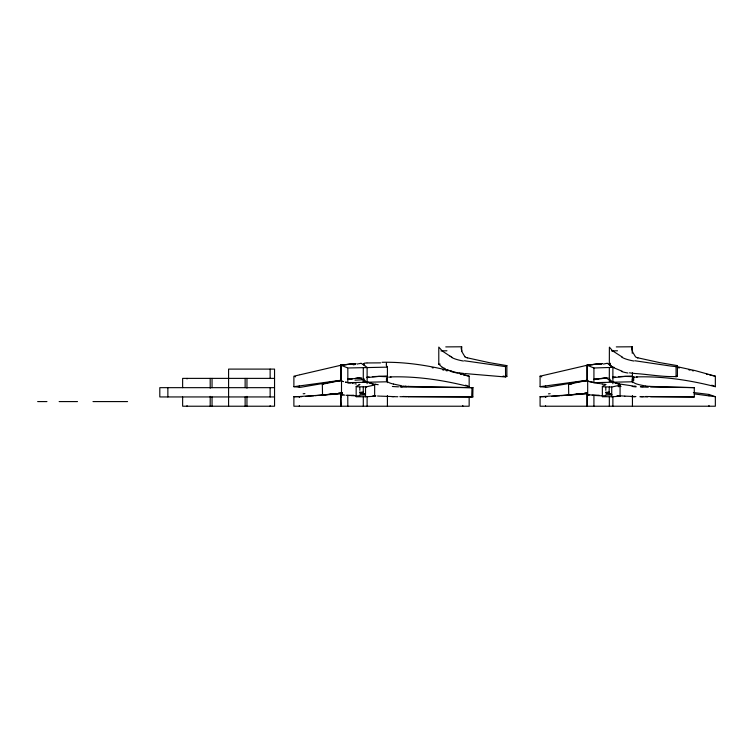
<?xml version="1.0" encoding="UTF-8"?>
<svg xmlns="http://www.w3.org/2000/svg" width="753" height="753" viewBox="0 0 753 753"><rect width="100%" height="100%" fill="white"/><g stroke="black" fill="none" stroke-linecap="round" stroke-linejoin="round"><path stroke-width="1.13" d="M340.893 403.326L340.893 406.225L340.893 394.158L340.893 397.179M340.893 376.688L340.893 380.434L340.893 365.045L356.028 363.69L340.902 365.036L340.893 368.923M363.304 406.225L363.304 397.029M372.848 395.833L374.646 396.097L374.665 384.887L372.556 384.039M587.076 394.092L587.067 406.225M620.077 396.134L620.077 384.943M374.646 384.99L366.513 386.797M356.113 386.477L359.68 384.67A16.764 1.092 0.2 0 1 359.539 384.661M602.306 386.458L605.779 384.614M386.383 363.068L386.449 363.633A32.05 3.012 -4 0 1 386.449 363.746M633.207 377.404L632.238 379.154A31.127 2.814 0.2 0 1 632.2 379.286C630.807 383.908 641.302 385.047 645.472 385.988M386.656 377.94L386.449 379.173A31.118 2.814 0.2 0 1 386.44 379.286C385.254 381.95 390.995 383.484 393.339 384.039M363.304 364.066L364.452 363.153L366.824 362.965M386.402 363.821L386.251 365.299L387.419 367.144L387.419 382.637M609.356 364.066L610.307 363.247M609.836 379.041C608.979 381.715 616.556 383.164 619.201 383.926M373.253 383.804C370.815 382.806 362.57 382.006 364.076 378.768M632.642 377.959L633.631 377.131L633.555 380.754L633.555 376.98M461.683 351.143L461.683 346.785L461.156 348.526L462.154 352.14L464.912 356.734M632.228 353.289L632.228 346.785L631.701 348.526L632.699 352.14L635.457 356.734A4.97 1.139 1.8 0 0 635.664 356.95A10.777 2.466 1.9 0 0 635.89 357.082L636.436 357.364A4.264 0.969 2.1 0 0 636.84 357.562L637.537 357.75M363.37 393.612L363.718 393.301M505.508 366.626L506.873 365.629L506.873 376.434L505.583 376.952L505.508 366.626L464.403 360.762M634.948 360.762L670.321 366.005L676.062 366.626L677.418 365.629L677.418 376.434C664.635 377.357 648.719 374.354 634.948 373.507M609.516 393.537L611.841 394.741M505.508 376.98L464.639 373.535M676.062 376.98L676.062 366.626M374.608 396.172L373.215 396.313M340.507 365.384L340.977 365.252L341.015 380.246L293.886 386.694L293.886 376.199L299.44 374.909M602.475 396.549L605.779 396.078L604.574 395.974M356.282 396.558L359.812 396.078L358.597 395.974M340.855 365.29L339.603 365.563M365.911 396.765L356.169 396.727L356.169 386.778L366.353 386.835M366.24 386.863L366.862 386.703M607.04 363.313L603.379 364.066M299.986 374.778L339.396 365.6M360.885 363.313L358.908 363.737M612.848 396.718L602.353 396.727L602.353 386.778L611.728 387.033L619.022 385.404M612.547 377.724L625.188 376.396L632.228 376.613M587.632 380.274L546.782 387.315L540.08 386.694L540.08 376.199L585.589 365.6M322.538 395.005L322.34 384.237L341.429 380.34M568.731 395.005L568.534 384.237L587.613 380.34M339.659 381.357L340.215 381.244M585.853 381.357L586.408 381.244M357.204 364.066L358.117 363.887M355.03 364.49L353.27 364.829M349.034 379.512L351.199 379.136M595.228 379.512L598.475 378.957M367.04 377.592L379.013 376.396L386.675 376.707M585.646 365.591L587.161 365.252L587.199 380.246L540.08 386.694M351.745 379.041L352.282 378.957M341.438 380.274L300.588 387.315L293.886 386.694M354.955 378.524L359.727 377.846M347.622 379.361L351.755 378.815M593.816 379.361L606.221 378.157L609.525 379.945M347.519 379.361L348.592 379.22M593.712 379.361L596.414 379.004M634.195 377.046L634.139 377.055A9.46 0.706 0.7 0 0 633.857 377.14L634.242 377.037M348.874 379.183L349.712 379.07M605.92 377.846L601.148 378.524L608.085 377.912M596.592 378.985L597.27 378.891M597.543 378.863L599.821 378.599M351.886 378.797L359.558 378.147L361.478 378.731M329.936 394.158L335.697 393.499M576.13 394.158L580.751 393.631M338.53 393.188L342.446 392.765M584.723 393.188L587.528 392.887M581.194 393.763L568.92 394.986M600.122 378.561L600.753 378.495M322.34 395.024L335.932 393.678M568.534 395.024L570.558 394.817M355.52 378.401L361.722 377.921M596.997 364.151L602.155 363.699L587.067 365.045L587.067 380.434M612.688 377.093L615.267 376.867M580.883 393.857L582.125 393.678M581.655 393.715L561.145 395.702M340.893 365.045L350.964 364.132M592.122 364.593L587.067 365.045L602.061 363.699M592.037 364.603L597.129 364.132M581.41 393.81L584.281 393.546M367.022 377.046L369.083 376.867M336.864 393.593L339.123 393.461M338.088 393.546L314.952 395.702M584.432 393.471L587.613 393.198L583.98 393.508M338.699 393.433L342.21 393.198M339.641 393.414L342.323 393.132M313.803 395.805L305.511 396.445M559.997 395.805L551.704 396.445M571.885 384.021L568.534 384.237M613.187 396.69L618.524 396.332M366.805 396.709L373.055 396.323M354.983 380.18L363.266 379.7A30.901 2.344 -1.7 0 0 363.492 379.823L361.995 379.041M323.319 384.181L322.34 384.237M372.406 376.641L386.562 376.02M618.59 376.641L632.068 376.048M301.831 396.68L293.886 396.699L293.886 406.225L469.157 406.225L469.157 396.699L468.582 396.492M546.782 396.756L540.08 396.699L540.08 406.225L715.35 406.225L715.35 396.699L708.968 394.45L693.381 392.511M442.133 350.851L438.783 347.058L438.783 364.16L440.166 364.094M614.081 367.332C612.622 367.888 608.556 364.377 610.024 364.132M299.986 396.492L340.554 393.885M298.894 396.539L293.886 396.699M359.793 393.857L363.266 393.725L365.318 394.581M605.864 393.857L609.309 393.725L610.401 394.327M590.936 381.959L593.929 382.665L632.445 381.78M472.969 387.635L472.009 387.663L472.969 387.635L472.78 396.944M587.848 365.544L593.929 367.991L612.886 367.37L612.886 383.719M387.419 381.78L347.83 382.665L345.401 382.1M390.242 376.914C416.851 376.105 443.423 380.124 469.157 386.694L469.157 376.199C441.079 367.615 411.26 361.685 382.063 362.297M636.36 376.914C662.998 376.105 689.588 380.114 715.35 386.694L715.35 376.199L695.17 370.617L676.928 366.636M347.368 395.372L353.797 395.259M588.771 394.854L599.237 395.278M540.08 396.699L587.161 393.894L587.199 406.225M359.473 392.228L363.351 392.162M605.854 392.219L609.516 392.162M605.741 395.118L611.69 394.986M359.812 395.118L365.28 394.996M445.767 346.898L461.683 346.785M616.312 346.898L632.228 346.785M367.2 362.955L380.623 362.861M399.852 396.69L471.689 396.944L472.009 387.663L408.135 386.411M274.544 378.382L182.631 378.382L182.631 387.663M274.544 387.663L159.805 387.663L159.805 396.944L274.544 396.944M471.651 387.663L408.154 387.023M650.611 396.765L694.332 396.944L694.275 387.635L650.611 387.023M37.65 401.584L46.95 401.584M59.139 401.584L77.503 401.584M92.996 401.584L127.568 401.584M694.275 396.935L647.401 396.53M472.969 396.935L408.135 396.586M387.419 367.144L347.83 367.991L347.83 382.665L348.488 382.769M694.275 387.635L649.745 386.411M643.118 396.68L640.737 396.652M406.667 396.567L406.187 396.558M393.715 396.596L380.331 396.144M405.199 396.53L406.036 396.549M635.927 396.549L632.849 396.454M340.601 393.885L341.015 406.225M647.222 396.53L646.582 396.502M404.681 396.52L404.201 396.502M632.774 396.445L625.752 396.163M402.224 386.835L399.852 386.741M403.156 396.454L403.749 396.483M603.718 395.937L597.129 395.598M407.222 386.374L405.462 386.251M357.374 395.927L351.067 395.598M645.763 396.464L646.309 396.492M643.118 386.731L640.737 386.6M625.235 396.134L624.736 396.116M379.531 396.106L377.573 396.012M624.482 396.097L619.465 395.777M649.312 386.393L645.763 386.035M348.686 395.457L350.361 395.56M594.578 395.447L592.282 395.259M594.87 395.466L596.734 395.579M348.394 395.447L347.679 395.4M605.732 392.36L608.923 393.603M359.558 392.36L362.899 393.612M375.643 395.899L374.834 395.833M347.764 395.4L347.83 406.225M677.418 376.434L675.996 376.312M506.873 376.434L504.981 376.274M635.927 386.261L633.772 386.054M503.117 376.114L504.049 376.199M347.387 395.372L346.164 395.259M634.713 373.479L629.489 372.829M617.761 395.777L618.966 395.899M617.545 395.758L617.036 395.702M632.774 385.95L619.286 383.945M463.575 373.422L463.104 373.366M344.799 395.118L344.017 395.024M694.134 393.894L715.35 396.699M462.869 373.347L458.944 372.829M343.49 394.967L341.674 394.713L342.671 394.854M361.214 363.304L367.116 367.37L367.116 383.719M604.781 384.341L602.852 384.077M403.429 386.035L404.163 386.129M589.1 394.892L588.507 394.817L589.006 394.883M677.418 365.629L659.637 362.607L637.932 357.844M506.873 365.629L489.092 362.607L467.387 357.844M402.093 385.847L393.433 384.058M602.598 384.039L600.565 383.738M356.329 384.002L354.879 383.785M377.573 384.623L378.222 384.717M587.782 394.676A39.975 1.111 -2.9 0 0 587.971 394.704L588.498 394.817L587.632 394.666M467.952 396.52L469.157 396.699M377.187 384.567L376.086 384.388M599.576 383.588L597.543 383.258M353.204 383.531L352.112 383.362M587.669 394.685L587.669 381.093L590.484 381.837M348.78 382.816L350.456 383.098M341.73 394.723L341.834 394.741A39.862 1.111 -2.9 0 1 341.627 394.676M607.407 363.313L610.815 365.789M596.734 383.126L592.282 382.279M463.396 374.994L465.42 375.38M709.787 375.032L711.613 375.38M374.552 384.086L375.643 384.312M678.34 367.737L679.357 367.925M432.147 367.737L433.163 367.925M632.812 376.707L633.508 376.924M347.519 382.599L347.105 382.505M712.018 375.465L715.35 376.199M465.825 375.465L469.157 376.199M688.91 369.883L690.012 370.128M442.717 369.883L443.818 370.128M359.802 384.548L359.322 384.435A8.434 0.555 -0.8 0 0 359.002 384.35M692.252 370.636L693.381 370.9M446.058 370.636L447.188 370.9M345.843 382.204L346.879 382.458M605.261 384.425L605.77 384.548M342.163 381.282L342.766 381.432M592.413 382.317L591.161 382.016M588.225 381.253L589.241 381.517M611.671 394.704L610.777 394.45M590.041 381.733L589.43 381.573M343.594 381.649L343.001 381.498M342.53 381.376L341.457 381.056M372.133 383.926L366.457 381.733M706.465 374.203L707.707 374.542M460.271 374.203L461.514 374.542M618.966 384.303L610.777 380.962M362.974 393.64L364.791 394.431M622.364 371.314L613.036 367.445M608.989 393.631L609.309 386.901M451.904 371.342L450.369 370.815M341.495 394.676L341.514 381.103A39.504 1.685 -2.6 0 0 341.758 381.14M588.008 365.6L588.046 365.61A39.363 1.704 0.9 0 1 587.924 365.478M364.461 394.327L363.718 394.007M541.746 376.839L540.08 376.199M295.553 376.839L294.545 376.462M449.757 370.58L449.353 370.429M448.195 369.968L447.075 369.516M347.246 367.756L341.73 365.553A39.975 1.722 0.9 0 1 341.523 365.469L341.457 365.421M610.231 394.261L609.506 393.894M711.82 385.159L712.818 385.583M465.627 385.159L466.427 385.498M366.099 381.583L365.487 381.291M713.599 385.922L715.35 386.694M467.406 385.922L469.157 386.694M445.428 368.81L444.374 368.33M444.148 368.217L442.557 367.483M622.449 357.176L613.036 351.143M451.904 357.176L450.529 356.423M365.158 381.122L363.821 380.256L364.217 380.557M587.594 381.046L587.651 381.084A39.617 1.685 -2.6 0 0 587.914 381.14M450.426 356.357L449.805 355.99M449.757 355.962L442.557 351.199M442.133 367.238L438.783 364.16M610.457 380.754L609.921 380.35M612.584 367.163L610.909 365.864M610.231 380.594L609.836 380.274M363.915 380.331L363.388 379.87L363.793 380.237M364.725 365.629L363.539 364.48M612.622 350.804L612.208 350.371M610.231 365.233L609.751 364.716M611.69 349.816L609.384 347.133L609.328 364.16M609.393 379.851L609.403 379.794A31.25 2.363 -1.8 0 1 609.403 379.728M708.968 394.45L708.968 395.852M708.968 405.453L708.968 406.225M632.445 372.82L632.445 382.637M632.445 395.57L632.445 406.225M612.886 396.464L612.886 406.225M611.728 387.033L611.728 396.784M609.337 368.142L609.309 381.536M609.337 397.029L609.337 406.225M605.798 387.409L605.798 390.336M593.929 367.991L593.929 382.665M593.929 395.41L593.929 406.225M545.53 385.734L545.53 387.484M545.53 396.822L545.53 397.405M545.53 405.632L545.53 406.225M462.775 405.453L462.775 406.225M387.419 395.57L387.419 406.225M367.116 396.464L367.116 406.225M365.534 387.033L365.534 396.784M363.304 368.142L363.266 381.536M363.266 386.901L363.266 393.725M359.83 387.409L359.83 390.336M299.336 385.734L299.336 387.484M299.336 396.822L299.336 397.405M299.336 405.632L299.336 406.225M270.139 369.102L270.139 378.382M270.139 387.663L270.139 396.944M270.139 405.651L270.139 406.225M246.956 378.382L246.956 388.247M246.956 396.37L246.956 406.225M245.13 378.382L245.13 387.663M245.13 396.944L245.13 406.225M228.583 406.225L228.583 369.102L274.544 369.102L274.544 406.225L182.631 406.225L182.631 396.944M212.045 378.382L212.045 387.663M212.045 396.944L212.045 406.225M210.181 378.382L210.219 388.247M210.219 396.37L210.181 406.225M187.036 378.382L187.036 378.966M187.036 405.651L187.036 406.225M167.863 387.663L167.863 396.944M362.805 382.185A96.243 1.685 -4.4 0 1 367.69 381.799M303.148 393.772A95.264 5.864 -1.8 0 1 304.88 393.603M363.981 364.292A31.701 2.532 2.5 0 1 363.746 364.188M363.473 364.179A30.6 2.475 1 0 1 363.643 364.076M387.974 377.149A10.966 0.819 0.7 0 1 388.303 377.112M389.461 377.159A6.655 0.489 0.8 0 1 391.089 377.121M375.888 384.378A40.502 3.276 -0.9 0 1 375.559 384.312M398.516 386.835A39.052 2.231 -0.2 0 1 392.379 386.477M407.185 387.117A32.247 1.506 0.3 0 1 400.925 386.91M405.359 386.204A11.003 0.602 0.6 0 1 405.058 386.185M408.418 386.383A26.892 1.515 0.5 0 1 407.9 386.364M408.474 396.577A26.844 0.48 0.1 0 1 407.957 396.567M375.822 395.918A40.521 1.318 -0.8 0 1 375.493 395.899M397.876 396.737A39.024 0.725 -0.2 0 1 391.776 396.624M442.613 367.445A35.297 4.49 1 0 1 442.227 367.238M457.4 373.017A34.6 4.951 0.1 0 1 450.812 371.389M440.994 350.917A146.233 22.646 -0.7 0 1 446.953 350.785M464.93 356.762A4.97 1.139 1.8 0 0 465.119 356.95A10.777 2.466 1.9 0 0 465.345 357.082L465.891 357.364A4.264 0.969 2.1 0 0 466.295 357.562L466.992 357.75A21.432 4.782 2.4 0 0 467.321 357.854M442.811 351.162A37.066 6.071 5.1 0 1 442.397 350.86M463.415 361.035A33.104 7.069 1.8 0 1 451.32 357.204M613.158 367.445A35.297 4.49 1 0 1 612.773 367.238M627.946 373.017A34.6 4.951 0.1 0 1 621.357 371.389M611.549 350.917A146.233 22.646 -0.7 0 1 617.507 350.785M637.866 357.854A21.432 4.782 2.4 0 1 637.48 357.76M613.356 351.162A37.066 6.071 5.1 0 1 612.942 350.86M633.96 361.035A33.104 7.069 1.8 0 1 621.865 357.204M636.059 386.891A44.38 2.984 -1.1 0 1 632.144 386.421M648.239 387.211A31.522 1.6 0.1 0 1 640.379 386.835M650.018 386.393A23.578 1.299 0.6 0 1 649.594 386.374M635.043 396.775A44.352 1.007 -0.5 0 1 631.447 396.615M647.768 396.84A31.504 0.499 0 0 1 639.871 396.727M609.996 364.301A32.059 2.57 2.5 0 1 609.77 364.188M609.544 364.179A30.929 2.504 1 0 1 609.714 364.085M635.56 377.159A6.702 0.499 0.8 0 1 637.217 377.121M618.1 386.628A98.982 1.252 -4.3 0 1 621.046 386.411M618.891 384.303A32.652 2.155 1.8 0 1 619.145 385.414M548.466 393.857A95.038 5.789 -1.8 0 1 550.151 393.687M604.979 384.341A8.622 0.565 -0.8 0 1 605.337 384.425M605.61 384.632A17.112 1.111 0.2 0 1 605.516 384.661M617.601 395.89A32.746 0.753 0.9 0 1 619.841 396.313M363.304 379.634L363.304 379.653A28.567 2.174 -2.3 0 1 363.313 379.653M609.356 379.634L609.346 379.653A28.859 2.193 -2.3 0 1 609.365 379.653"/></g></svg>
